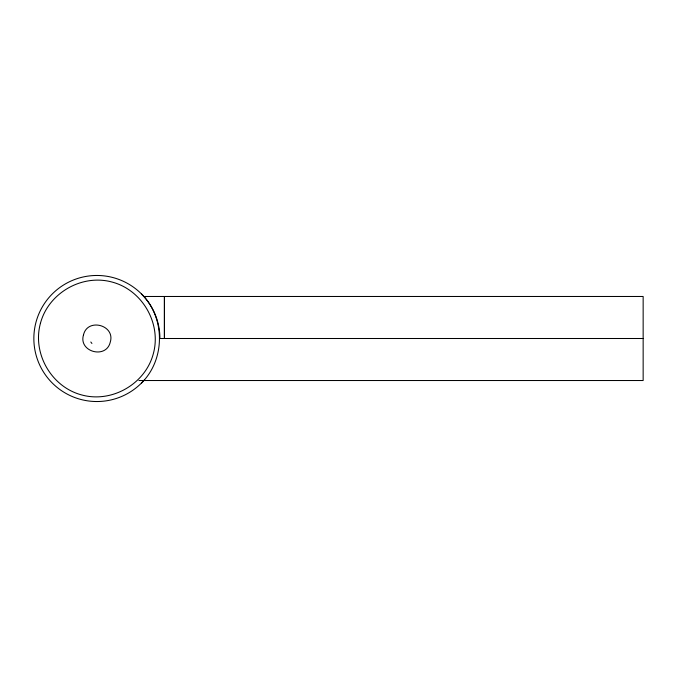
<?xml version="1.0" encoding="UTF-8"?>
<svg xmlns="http://www.w3.org/2000/svg" width="677" height="677" viewBox="0 0 677 677"><rect width="100%" height="100%" fill="white"/><g stroke="black" fill="none" stroke-linecap="round" stroke-linejoin="round"><path stroke-width="1.02" d="M138.903 380.525L643.15 380.525L643.15 296.475L143.406 296.475M141.451 383.072C165.45 359.369 165.45 317.631 141.451 293.928M643.15 338.5L159.916 338.5A63.029 63.029 0 0 0 79.251 277.985A63.029 63.029 0 0 0 43.717 372.358A63.029 63.029 0 0 0 144.26 380.076M90.811 342.003L91.92 343.459M164.418 296.475L164.418 338.5L164.418 296.475M40.417 323.369C32.132 353.538 51.477 387.058 81.748 394.962C111.925 403.247 145.437 383.901 153.349 353.631C161.634 323.462 142.28 289.942 112.01 282.038C81.841 273.753 48.329 293.099 40.417 323.369M83.491 334.912C78.227 351.938 106.314 359.462 110.275 342.088C115.53 325.062 87.451 317.538 83.491 334.912"/></g></svg>
